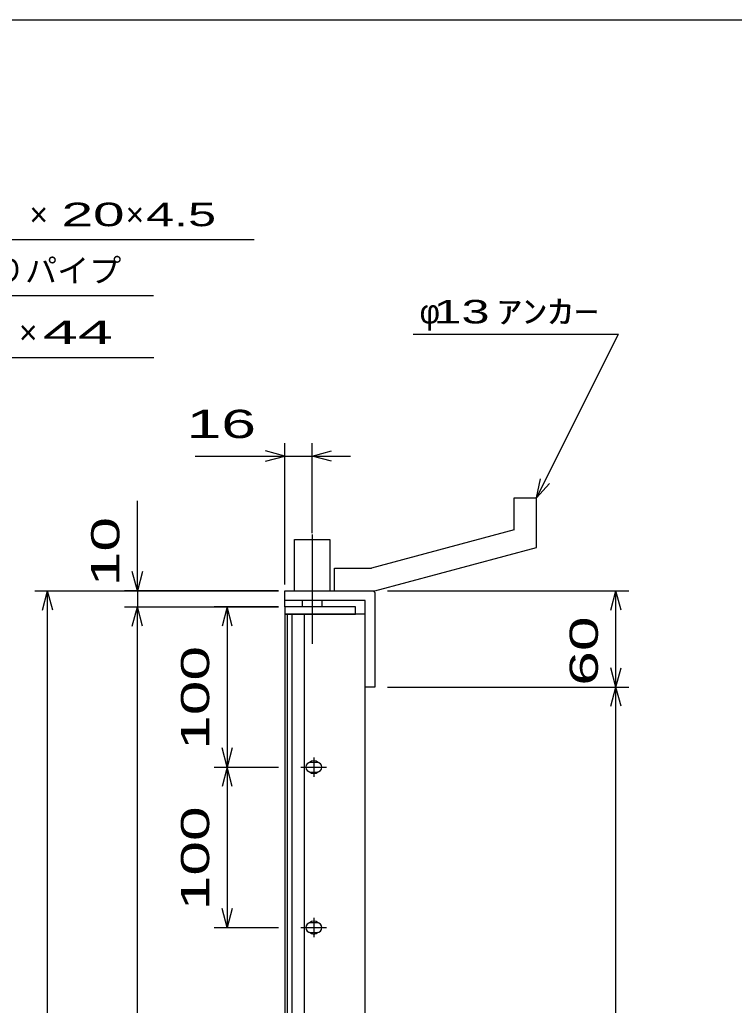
# Model space of a CAD drawing. Units: millimetres, scale not verified. Extents: x -1456 to 1385, y -1026 to 843.
# Drawn here: x -393 to 53, y 228 to 843 of the extents above; entities that cross this region are included whole.
import ezdxf
from ezdxf.enums import TextEntityAlignment as Align

# ---------------------------------------------------------------- set-up
doc = ezdxf.new("R2010")
doc.units = ezdxf.units.MM
doc.header["$LTSCALE"] = 8
doc.linetypes.add('LONG_DASHED_DOTTED', pattern=[15.25, 12, -1.5, 0.25, -1.5])
for name, color, linetype, lineweight in [('0_2', 150, 'Continuous', 25), ('16', 3, 'Continuous', 25), ('19', 6, 'Continuous', 25), ('22', 2, 'Continuous', 25)]:
    doc.layers.add(name, color=color, linetype=linetype, lineweight=lineweight)
doc.styles.add('ベクトル', font='')
doc.styles.get('ベクトル').set_extended_font_data('ベクトル')

msp = doc.modelspace()

# ---------------------------------------------------------------- linework, layer by layer
at = {"layer": '0_2'}
msp.add_line((-1383.2, 842.8), (1384.8, 842.8), dxfattribs=at)
at = {"layer": '16'}
for p, q in [((-183.3, 476.8), (-227.3, 476.8)), ((-227.3, 476.8), (-227.3, 472.3)), ((-183.3, 472.3), (-183.3, 476.8)), ((-227.3, 472.3), (-183.3, 472.3)), ((-227.3, 472.3), (-227.3, -218.7)), ((-177.3, 472.3), (-227.3, 472.3)), ((-225.8, 472.3), (-225.8, -218.7)), ((-222.8, -218.7), (-222.8, 472.3)), ((-215.3, 472.3), (-215.3, -218.7)), ((-177.3, -218.7), (-177.3, 472.3)), ((-209.3, 382.8), (-209.3, 370.8)), ((-217.3, 376.8), (-201.3, 376.8)), ((-207.3, 379.8), (-211.3, 379.8)), ((-211.3, 373.8), (-207.3, 373.8)), ((-209.3, 282.8), (-209.3, 270.8)), ((-217.3, 276.8), (-201.3, 276.8)), ((-207.3, 279.8), (-211.3, 279.8)), ((-211.3, 273.8), (-207.3, 273.8))]:
    msp.add_line(p, q, dxfattribs=at)
for centre, radius, start, end in [((-211.3, 376.8), 3, 90, 270), ((-209.3, 376.8), 4, 46.6, 133.4), ((-207.3, 376.8), 3, 270, 90), ((-209.3, 376.8), 4, 226.6, 313.4), ((-211.3, 276.8), 3, 90, 270), ((-209.3, 276.8), 4, 46.6, 133.4), ((-207.3, 276.8), 3, 270, 90), ((-209.3, 276.8), 4, 226.6, 313.4)]:
    msp.add_arc(centre, radius, start, end, dxfattribs=at)
at = {"layer": '19'}
for p, q in [((-84.3, 544.8), (-70.3, 544.8)), ((-84.3, 524.8), (-84.3, 544.8)), ((-70.3, 513.8), (-70.3, 544.8)), ((-84.3, 524.8), (-173.3, 500.8)), ((-221.3, 486.8), (-221.3, 518.8)), ((-221.3, 518.8), (-199.3, 518.8)), ((-199.3, 518.8), (-199.3, 486.8)), ((-171.3, 486.8), (-70.3, 513.8)), ((-196.3, 500.8), (-173.3, 500.8)), ((-196.3, 486.8), (-196.3, 500.8)), ((-227.3, 476.8), (-227.3, 486.8)), ((-227.3, 480.8), (-227.3, 486.8)), ((-227.3, 486.8), (-172.3, 486.8)), ((-196.3, 486.8), (-171.3, 486.8)), ((-172.3, 486.8), (-171.3, 485.8)), ((-171.3, 485.8), (-171.3, 426.8)), ((-177.3, 480.8), (-227.3, 480.8)), ((-216.3, 476.8), (-216.3, 480.8)), ((-204.3, 480.8), (-204.3, 476.8)), ((-177.3, 426.8), (-177.3, 480.8)), ((-171.3, 426.8), (-177.3, 426.8))]:
    msp.add_line(p, q, dxfattribs=at)
at = {"layer": '19', "linetype": 'LONG_DASHED_DOTTED'}
msp.add_line((-210.3, 521.8), (-210.3, 453.8), dxfattribs=at)
at = {"layer": '22', "color": 4}
for p, q in [((-678.55, 705.8), (-246.55, 705.8)), ((-661.3, 670.8), (-309.3, 670.8)), ((-147.3, 646.8), (-19.3, 646.8)), ((-70.3, 544.8), (-19.3, 646.8)), ((-645.1, 632.3), (-309.1, 632.3)), ((-227.3, 490.8), (-227.3, 578.8)), ((-210.3, 522.8), (-210.3, 578.8)), ((-227.3, 570.8), (-239.3, 574)), ((-210.3, 570.8), (-198.3, 574)), ((-283.3, 570.8), (-227.3, 570.8)), ((-239.3, 567.6), (-227.3, 570.8)), ((-227.3, 570.8), (-210.3, 570.8)), ((-198.3, 567.6), (-210.3, 570.8)), ((-210.3, 570.8), (-186.3, 570.8)), ((-70.3, 544.8), (-67.9, 556.48)), ((-70.3, 544.8), (-62.3, 553.6)), ((-319.3, 486.8), (-319.3, 542.8)), ((-319.3, 486.8), (-322.5, 498.8)), ((-316.1, 498.8), (-319.3, 486.8)), ((-383.3, 486.8), (-231.3, 486.8)), ((-378.5, 474.8), (-375.3, 486.8)), ((-372.1, 474.8), (-375.3, 486.8)), ((-375.3, -233.2), (-375.3, 486.8)), ((-231.3, 486.8), (-327.3, 486.8)), ((-319.3, 486.8), (-319.3, 476.8)), ((-163.3, 486.8), (-12.9, 486.8)), ((-24.1, 474.8), (-20.9, 486.8)), ((-17.7, 474.8), (-20.9, 486.8)), ((-20.9, 426.8), (-20.9, 486.8)), ((-327.3, 476.8), (-231.3, 476.8)), ((-322.5, 464.8), (-319.3, 476.8)), ((-316.1, 464.8), (-319.3, 476.8)), ((-319.3, -223.2), (-319.3, 476.8)), ((-231.3, 476.8), (-271.3, 476.8)), ((-263.3, 476.8), (-266.5, 464.8)), ((-260.1, 464.8), (-263.3, 476.8)), ((-263.3, 476.8), (-263.3, 376.8)), ((-20.9, 426.8), (-24.1, 438.8)), ((-20.9, 426.8), (-17.7, 438.8)), ((-163.3, 426.8), (-12.9, 426.8)), ((-24.1, 414.8), (-20.9, 426.8)), ((-17.7, 414.8), (-20.9, 426.8)), ((-20.9, -173.2), (-20.9, 426.8)), ((-263.3, 376.8), (-266.5, 388.8)), ((-260.1, 388.8), (-263.3, 376.8)), ((-271.3, 376.8), (-231.3, 376.8)), ((-263.3, 376.8), (-266.5, 364.8)), ((-260.1, 364.8), (-263.3, 376.8)), ((-263.3, 376.8), (-263.3, 276.8)), ((-263.3, 276.8), (-266.5, 288.8)), ((-260.1, 288.8), (-263.3, 276.8)), ((-271.3, 276.8), (-231.3, 276.8))]:
    msp.add_line(p, q, dxfattribs=at)

# ---------------------------------------------------------------- texts
at = {"layer": '22', "style": 'ベクトル'}
for s, p in [('×', (-386.55, 721.4)), ('×', (-326.55, 721.4)), ('絞りパイプ', (-429.3, 686.4)), ('φ', (-143.3, 660.8)), ('×', (-393.1, 647.9))]:
    msp.add_text(s, height=14.66, dxfattribs=at).set_placement(p, align=Align.MIDDLE_LEFT)
for s, height, width, p in [('20', 14.66, 1.8, (-366.55, 721.4)), (' 4.5 ', 14.66, 1.6, (-322.55, 721.4)), (' 13 ', 14.66, 1.6, (-143.3, 660.8)), ('ｱﾝｶｰ', 14.66, 1.6, (-95.3, 660.8)), (' 44 ', 14.66, 2, (-389.1, 647.9)), (' 16 ', 17.6, 1.65, (-299.3, 590.8))]:
    msp.add_text(s, height=height, dxfattribs=dict(at, width=width)).set_placement(p, align=Align.MIDDLE_LEFT)
at = {"layer": '22', "style": 'ベクトル', "width": 1.65}
for s, p in [(' 10 ', (-339.3, 478.8)), (' 60 ', (-40.9, 416.8)), (' 100 ', (-283.3, 376.8)), (' 100 ', (-283.3, 276.8))]:
    msp.add_text(s, height=17.6, rotation=90, dxfattribs=at).set_placement(p, align=Align.MIDDLE_LEFT)

doc.saveas('drawing.dxf')
